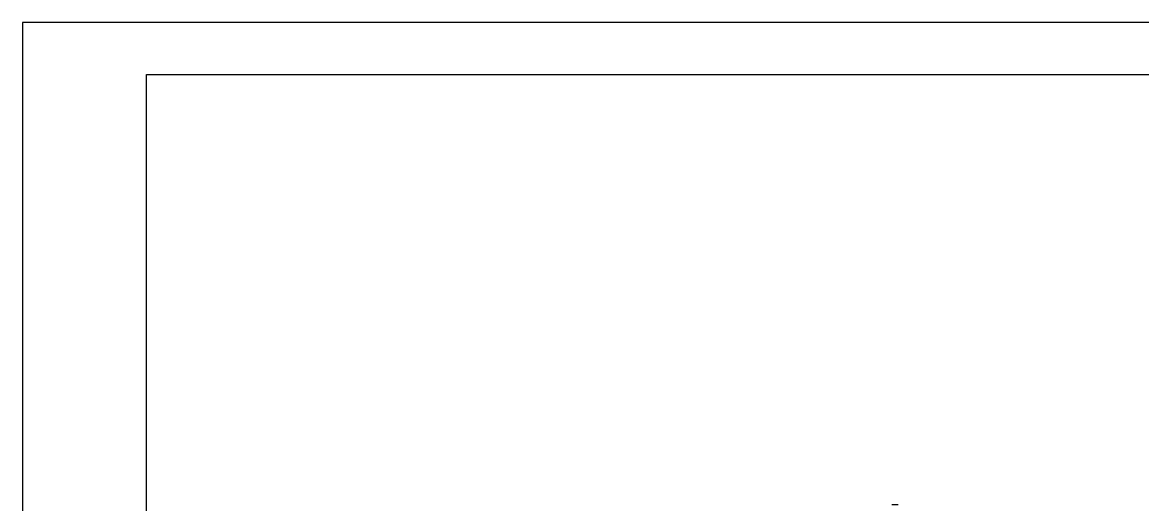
# Model space of a CAD drawing. Extents: x -6018 to -5598, y -4727 to -4430.
# Drawn here: x -6018.4 to -5738.5, y -4550.6 to -4430.2 of the extents above; entities that cross this region are included whole.
import ezdxf

# ---------------------------------------------------------------- set-up
doc = ezdxf.new("R2010")
doc.units = 0
doc.header["$LTSCALE"] = 7
doc.linetypes.add('CENTER', pattern=[2, 1.25, -0.25, 0.25, -0.25])
doc.layers.get('0').update_dxf_attribs({"color": 2, "linetype": 'CONTINUOUS'})
doc.layers.add('1', color=1, linetype='CENTER')

# ---------------------------------------------------------------- blocks, each defined once
blk = doc.blocks.new('BORDER')
for p, q in [((1, 1), (0, 1)), ((0, 1), (0, 0))]:
    blk.add_line(p, q)

msp = doc.modelspace()

# ---------------------------------------------------------------- linework, layer by layer
at = {"color": 4}
for p, q in [((-5987.35532, -4443.18578), (-5609.35532, -4443.18578)), ((-5987.35532, -4717.18578), (-5987.35532, -4443.18578))]:
    msp.add_line(p, q, dxfattribs=at)
at = {"layer": '1', "color": 7, "linetype": 'Continuous'}
msp.add_line((-5801.18907, -4550.61374), (-5799.58906, -4550.61374), dxfattribs=at)

# ---------------------------------------------------------------- block references
at = {"xscale": 420, "yscale": 297, "zscale": 420}
msp.add_blockref('BORDER', (-6018.35532, -4727.18578), dxfattribs=at)

doc.saveas('drawing.dxf')
